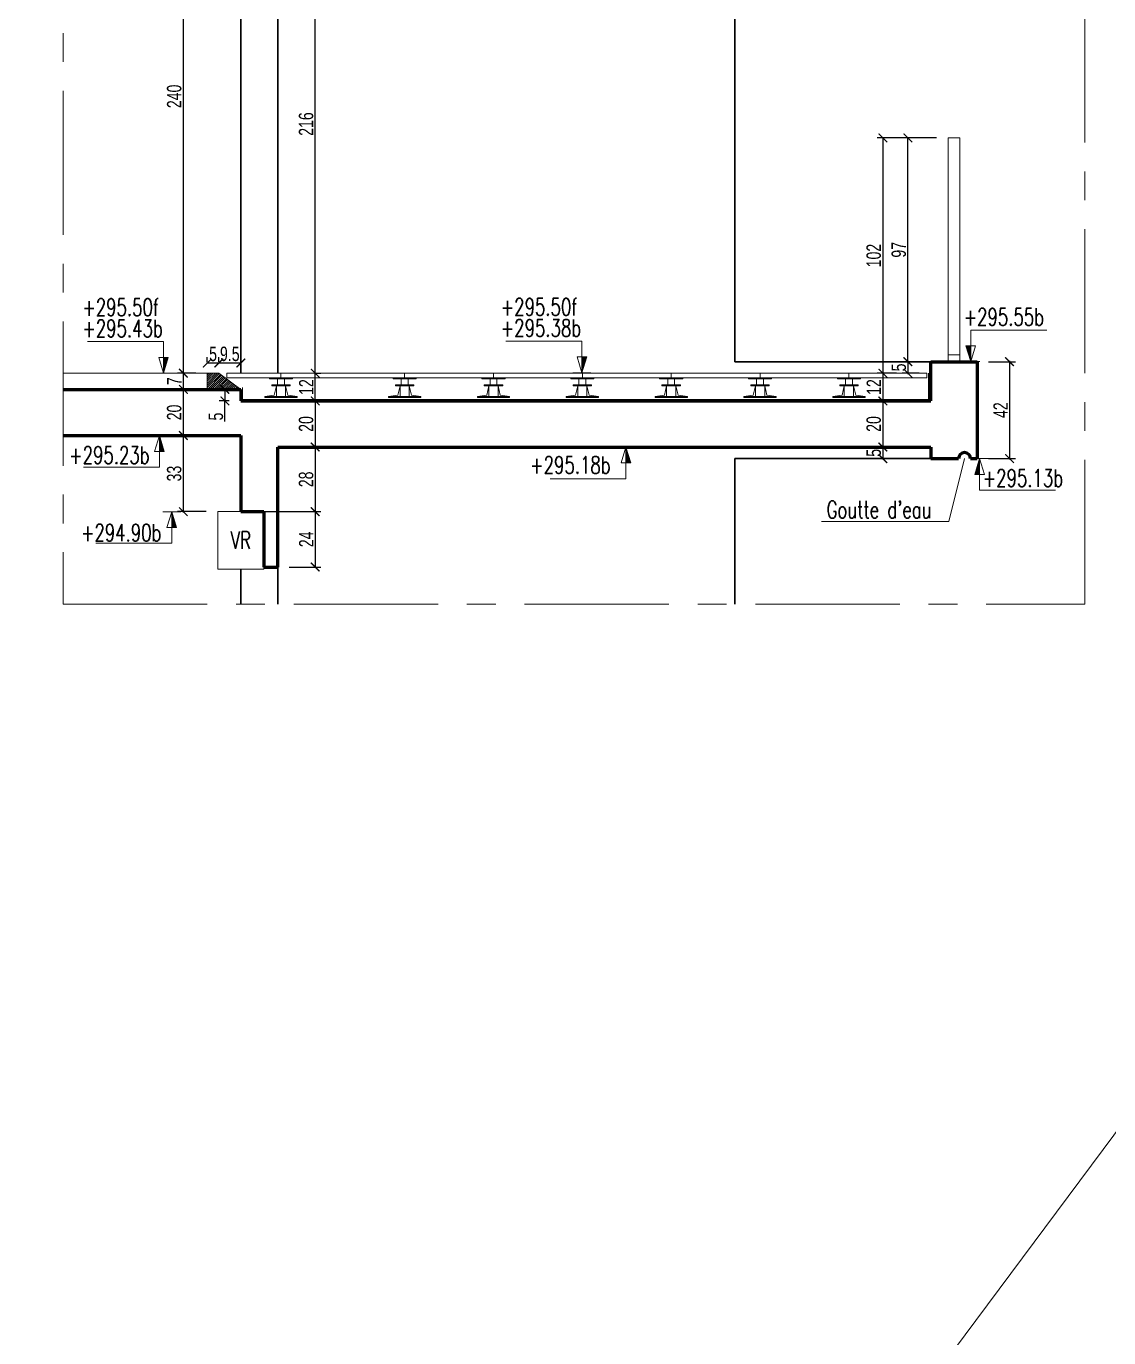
# Model space of a CAD drawing. Header units: metres. Extents: x -12536 to 12621, y -17191 to 9596.
# Drawn here: x 8293 to 8762, y 3043 to 3611 of the extents above; entities that cross this region are included whole.
import ezdxf

# ---------------------------------------------------------------- set-up
doc = ezdxf.new("R2010")
doc.units = ezdxf.units.M
doc.header["$MEASUREMENT"] = 0
doc.header["$PDMODE"] = 2
doc.header["$PDSIZE"] = 0.25
doc.linetypes.add('AXES', pattern=[2, 1.25, -0.25, 0.25, -0.25])
doc.linetypes.add('CACHE2', pattern=[4.7625, 3.175, -1.5875])
for name, color, linetype, lineweight in [('B-AXE', 1, 'AXES', 13), ('B-CAC', 5, 'CACHE2', 9), ('B-COT', 1, 'Continuous', 18), ('B-T-VUE', 3, 'Continuous', 30), ('B-TXT', 3, 'Continuous', 30), ('B-VOILE-BA', 7, 'Continuous', 60), ('COTATION', 1, 'Continuous', 18), ('Plots', 5, 'Continuous', 0)]:
    doc.layers.add(name, color=color, linetype=linetype, lineweight=lineweight)
doc.styles.add('TEXTE', font='arial.ttf', dxfattribs={"width": 0.7})
doc.styles.add('TEXTE50', font='romans.shx', dxfattribs={"width": 0.7, "height": 0.15})
doc.dimstyles.new('COT25CMm', dxfattribs={"dimscale": 0.5, "dimtxt": 12.5, "dimasz": 7.5, "dimexe": 5, "dimexo": 10, "dimgap": 1.5, "dimtad": 1, "dimdec": 1, "dimrnd": 0.5, "dimzin": 12, "dimdsep": 46, "dimtxsty": 'TEXTE', "dimblk1": 'ARCHTICK', "dimblk2": 'ARCHTICK', "dimsah": 1, "dimcen": 0, "dimdle": 0.75, "dimclrd": 1, "dimclre": 1, "dimclrt": 3, "dimadec": 0, "dimazin": 3, "dimtfac": 1, "dimtdec": 1, "dimtmove": 1, "dimatfit": 3, "dimldrblk": 'ARCHTICK', "dimfxl": 1, "dimtolj": 1, "dimtzin": 0, "dimarcsym": 0})

# ---------------------------------------------------------------- blocks, each defined once
blk = doc.blocks.new('_ArchTick')
at = {"color": 0, "linetype": 'ByBlock', "const_width": 0.15}
blk.add_lwpolyline([(-0.5, -0.5), (0.5, 0.5)], dxfattribs=at)
blk = doc.blocks.new('*D713')
at = {"layer": 'B-COT', "color": 1, "lineweight": -2, "transparency": 16777216}
for p, q in [((8381.13, 3700.93), (8358.75, 3700.93)), ((8361.25, 3460.56), (8361.25, 3701.31)), ((8366.63, 3460.93), (8358.75, 3460.93))]:
    blk.add_line(p, q, dxfattribs=at)
at = {"layer": 'Defpoints', "color": 0, "transparency": 16777216}
for p in [(8361.25, 3700.93), (8386.13, 3700.93), (8371.63, 3460.93)]:
    blk.add_point(p, dxfattribs=at)
at = {"layer": 'B-COT', "color": 1, "lineweight": -2, "transparency": 16777216, "xscale": 3.75, "yscale": 3.75, "zscale": 3.75}
for p, rotation in [((8361.25, 3700.93), 90), ((8361.25, 3460.93), 270)]:
    blk.add_blockref('_ArchTick', p, dxfattribs=dict(at, rotation=rotation))
at = {"layer": 'B-COT', "color": 3, "transparency": 16777216, "insert": (8357.31, 3580.93), "char_height": 6.25, "attachment_point": 5, "rotation": 90, "style": 'TEXTE'}
blk.add_mtext('\\A1;240', dxfattribs=at)
blk = doc.blocks.new('*D716')
at = {"layer": 'B-COT', "color": 1, "lineweight": -2, "transparency": 16777216}
for p, q in [((8407.13, 3676.93), (8420.89, 3676.93)), ((8418.39, 3460.56), (8418.39, 3677.31)), ((8418.76, 3460.93), (8420.89, 3460.93))]:
    blk.add_line(p, q, dxfattribs=at)
at = {"layer": 'Defpoints', "color": 0, "transparency": 16777216}
for p in [(8402.13, 3676.93), (8418.39, 3676.93), (8413.76, 3460.93)]:
    blk.add_point(p, dxfattribs=at)
at = {"layer": 'B-COT', "color": 1, "lineweight": -2, "transparency": 16777216, "xscale": 3.75, "yscale": 3.75, "zscale": 3.75}
for p, rotation in [((8418.39, 3676.93), 90), ((8418.39, 3460.93), 270)]:
    blk.add_blockref('_ArchTick', p, dxfattribs=dict(at, rotation=rotation))
at = {"layer": 'B-COT', "color": 3, "transparency": 16777216, "insert": (8414.45, 3568.93), "char_height": 6.25, "attachment_point": 5, "rotation": 90, "style": 'TEXTE'}
blk.add_mtext('\\A1;216', dxfattribs=at)
blk = doc.blocks.new('*D768')
at = {"layer": 'B-COT', "color": 1, "lineweight": -2, "transparency": 16777216}
for p, q in [((8680.13, 3465.93), (8672.68, 3465.93)), ((8675.18, 3466.31), (8675.18, 3460.56)), ((8680.13, 3460.93), (8672.68, 3460.93))]:
    blk.add_line(p, q, dxfattribs=at)
at = {"layer": 'Defpoints', "color": 0, "transparency": 16777216}
for p in [(8685.13, 3465.93), (8675.18, 3460.93), (8685.13, 3460.93)]:
    blk.add_point(p, dxfattribs=at)
at = {"layer": 'B-COT', "color": 1, "lineweight": -2, "transparency": 16777216, "xscale": 3.75, "yscale": 3.75, "zscale": 3.75}
for p, rotation in [((8675.18, 3465.93), 90), ((8675.18, 3460.93), 270)]:
    blk.add_blockref('_ArchTick', p, dxfattribs=dict(at, rotation=rotation))
at = {"layer": 'B-COT', "color": 3, "transparency": 16777216, "insert": (8671.25, 3463.43), "char_height": 6.25, "attachment_point": 5, "rotation": 90, "style": 'TEXTE'}
blk.add_mtext('\\A1;5', dxfattribs=at)
blk = doc.blocks.new('*D769')
at = {"layer": 'B-COT', "color": 1, "lineweight": -2, "transparency": 16777216}
for p, q in [((8413.58, 3448.93), (8420.89, 3448.93)), ((8418.39, 3449.31), (8418.39, 3428.56)), ((8423.39, 3428.93), (8420.89, 3428.93))]:
    blk.add_line(p, q, dxfattribs=at)
at = {"layer": 'Defpoints', "color": 0, "transparency": 16777216}
for p in [(8408.58, 3448.93), (8418.39, 3428.93), (8418.39, 3428.93)]:
    blk.add_point(p, dxfattribs=at)
at = {"layer": 'B-COT', "color": 1, "lineweight": -2, "transparency": 16777216, "xscale": 3.75, "yscale": 3.75, "zscale": 3.75}
for p, rotation in [((8418.39, 3448.93), 90), ((8418.39, 3428.93), 270)]:
    blk.add_blockref('_ArchTick', p, dxfattribs=dict(at, rotation=rotation))
at = {"layer": 'B-COT', "color": 3, "transparency": 16777216, "insert": (8414.45, 3438.93), "char_height": 6.25, "attachment_point": 5, "rotation": 90, "style": 'TEXTE'}
blk.add_mtext('\\A1;20', dxfattribs=at)
blk = doc.blocks.new('*D770')
at = {"layer": 'B-COT', "color": 1, "lineweight": -2, "transparency": 16777216}
for p, q in [((8407.13, 3428.93), (8420.89, 3428.93)), ((8418.39, 3429.31), (8418.39, 3400.56)), ((8391.13, 3400.93), (8420.89, 3400.93))]:
    blk.add_line(p, q, dxfattribs=at)
at = {"layer": 'Defpoints', "color": 0, "transparency": 16777216}
for p in [(8402.13, 3428.93), (8386.13, 3400.93), (8418.39, 3400.93)]:
    blk.add_point(p, dxfattribs=at)
at = {"layer": 'B-COT', "color": 1, "lineweight": -2, "transparency": 16777216, "xscale": 3.75, "yscale": 3.75, "zscale": 3.75}
for p, rotation in [((8418.39, 3428.93), 90), ((8418.39, 3400.93), 270)]:
    blk.add_blockref('_ArchTick', p, dxfattribs=dict(at, rotation=rotation))
at = {"layer": 'B-COT', "color": 3, "transparency": 16777216, "insert": (8414.45, 3414.93), "char_height": 6.25, "attachment_point": 5, "rotation": 90, "style": 'TEXTE'}
blk.add_mtext('\\A1;28', dxfattribs=at)
blk = doc.blocks.new('niv00')
at = {"layer": 'B-COT'}
for p, q in [((481926.262, -520782.891), (481926.92, -520782.891)), ((481926.92, -520782.891), (481926.92, -520783.165)), ((481926.92, -520783.165), (481926.879, -520783.028)), ((481926.962, -520783.028), (481926.879, -520783.028)), ((481926.92, -520783.165), (481926.962, -520783.028)), ((481926.999, -520783.165), (481926.842, -520783.165))]:
    blk.add_line(p, q, dxfattribs=at)
blk.add_solid([(481926.962, -520783.028), (481926.92, -520783.028), (481926.92, -520783.165)], dxfattribs=at)
blk = doc.blocks.new('*D771')
at = {"layer": 'B-COT', "color": 1, "lineweight": -2, "transparency": 16777216}
for p, q in [((8418.39, 3448.56), (8418.39, 3461.31)), ((8418.76, 3460.93), (8420.89, 3460.93)), ((8413.58, 3448.93), (8420.89, 3448.93))]:
    blk.add_line(p, q, dxfattribs=at)
at = {"layer": 'Defpoints', "color": 0, "transparency": 16777216}
for p in [(8413.76, 3460.93), (8418.39, 3460.93), (8408.58, 3448.93)]:
    blk.add_point(p, dxfattribs=at)
at = {"layer": 'B-COT', "color": 1, "lineweight": -2, "transparency": 16777216, "xscale": 3.75, "yscale": 3.75, "zscale": 3.75}
for p, rotation in [((8418.39, 3460.93), 90), ((8418.39, 3448.93), 270)]:
    blk.add_blockref('_ArchTick', p, dxfattribs=dict(at, rotation=rotation))
at = {"layer": 'B-COT', "color": 3, "transparency": 16777216, "insert": (8414.51, 3454.93), "char_height": 6.25, "attachment_point": 5, "rotation": 90, "style": 'TEXTE'}
blk.add_mtext('\\A1;12', dxfattribs=at)
blk = doc.blocks.new('*D772')
at = {"layer": 'B-COT', "color": 1, "lineweight": -2, "transparency": 16777216}
for p, q in [((8710.13, 3465.93), (8721.74, 3465.93)), ((8719.24, 3466.31), (8719.24, 3423.56)), ((8710.13, 3423.93), (8721.74, 3423.93))]:
    blk.add_line(p, q, dxfattribs=at)
at = {"layer": 'Defpoints', "color": 0, "transparency": 16777216}
for p in [(8705.13, 3465.93), (8705.13, 3423.93), (8719.24, 3423.93)]:
    blk.add_point(p, dxfattribs=at)
at = {"layer": 'B-COT', "color": 1, "lineweight": -2, "transparency": 16777216, "xscale": 3.75, "yscale": 3.75, "zscale": 3.75}
for p, rotation in [((8719.24, 3465.93), 90), ((8719.24, 3423.93), 270)]:
    blk.add_blockref('_ArchTick', p, dxfattribs=dict(at, rotation=rotation))
at = {"layer": 'B-COT', "color": 3, "transparency": 16777216, "insert": (8715.35, 3444.93), "char_height": 6.25, "attachment_point": 5, "rotation": 90, "style": 'TEXTE'}
blk.add_mtext('\\A1;42', dxfattribs=at)
blk = doc.blocks.new('*D773')
at = {"layer": 'B-COT', "color": 1, "lineweight": -2, "transparency": 16777216}
for p, q in [((8687.63, 3562.93), (8672.68, 3562.93)), ((8675.18, 3465.56), (8675.18, 3563.31)), ((8680.13, 3465.93), (8672.68, 3465.93))]:
    blk.add_line(p, q, dxfattribs=at)
at = {"layer": 'Defpoints', "color": 0, "transparency": 16777216}
for p in [(8675.18, 3562.93), (8692.63, 3562.93), (8685.13, 3465.93)]:
    blk.add_point(p, dxfattribs=at)
at = {"layer": 'B-COT', "color": 1, "lineweight": -2, "transparency": 16777216, "xscale": 3.75, "yscale": 3.75, "zscale": 3.75}
for p, rotation in [((8675.18, 3562.93), 90), ((8675.18, 3465.93), 270)]:
    blk.add_blockref('_ArchTick', p, dxfattribs=dict(at, rotation=rotation))
at = {"layer": 'B-COT', "color": 3, "transparency": 16777216, "insert": (8671.24, 3514.43), "char_height": 6.25, "attachment_point": 5, "rotation": 90, "style": 'TEXTE'}
blk.add_mtext('\\A1;97', dxfattribs=at)
blk = doc.blocks.new('*D774')
at = {"layer": 'B-COT', "color": 1, "lineweight": -2, "transparency": 16777216}
for p, q in [((8381.13, 3433.93), (8358.75, 3433.93)), ((8361.25, 3400.56), (8361.25, 3434.31)), ((8371.13, 3400.93), (8358.75, 3400.93))]:
    blk.add_line(p, q, dxfattribs=at)
at = {"layer": 'Defpoints', "color": 0, "transparency": 16777216}
for p in [(8361.25, 3433.93), (8386.13, 3433.93), (8376.13, 3400.93)]:
    blk.add_point(p, dxfattribs=at)
at = {"layer": 'B-COT', "color": 1, "lineweight": -2, "transparency": 16777216, "xscale": 3.75, "yscale": 3.75, "zscale": 3.75}
for p, rotation in [((8361.25, 3433.93), 90), ((8361.25, 3400.93), 270)]:
    blk.add_blockref('_ArchTick', p, dxfattribs=dict(at, rotation=rotation))
at = {"layer": 'B-COT', "color": 3, "transparency": 16777216, "insert": (8357.3, 3417.43), "char_height": 6.25, "attachment_point": 5, "rotation": 90, "style": 'TEXTE'}
blk.add_mtext('\\A1;33', dxfattribs=at)
blk = doc.blocks.new('*D775')
at = {"layer": 'B-COT', "color": 1, "lineweight": -2, "transparency": 16777216}
for p, q in [((8365.13, 3453.93), (8358.75, 3453.93)), ((8361.25, 3433.56), (8361.25, 3454.31)), ((8381.13, 3433.93), (8358.75, 3433.93))]:
    blk.add_line(p, q, dxfattribs=at)
at = {"layer": 'Defpoints', "color": 0, "transparency": 16777216}
for p in [(8361.25, 3453.93), (8370.13, 3453.93), (8386.13, 3433.93)]:
    blk.add_point(p, dxfattribs=at)
at = {"layer": 'B-COT', "color": 1, "lineweight": -2, "transparency": 16777216, "xscale": 3.75, "yscale": 3.75, "zscale": 3.75}
for p, rotation in [((8361.25, 3453.93), 90), ((8361.25, 3433.93), 270)]:
    blk.add_blockref('_ArchTick', p, dxfattribs=dict(at, rotation=rotation))
at = {"layer": 'B-COT', "color": 3, "transparency": 16777216, "insert": (8357.31, 3443.93), "char_height": 6.25, "attachment_point": 5, "rotation": 90, "style": 'TEXTE'}
blk.add_mtext('\\A1;20', dxfattribs=at)
blk = doc.blocks.new('*D776')
at = {"layer": 'B-COT', "color": 1, "lineweight": -2, "transparency": 16777216}
for p, q in [((8687.63, 3562.93), (8661.82, 3562.93)), ((8664.32, 3563.31), (8664.32, 3460.56)), ((8670.18, 3460.93), (8661.82, 3460.93))]:
    blk.add_line(p, q, dxfattribs=at)
at = {"layer": 'Defpoints', "color": 0, "transparency": 16777216}
for p in [(8692.63, 3562.93), (8664.32, 3460.93), (8675.18, 3460.93)]:
    blk.add_point(p, dxfattribs=at)
at = {"layer": 'B-COT', "color": 1, "lineweight": -2, "transparency": 16777216, "xscale": 3.75, "yscale": 3.75, "zscale": 3.75}
for p, rotation in [((8664.32, 3562.93), 90), ((8664.32, 3460.93), 270)]:
    blk.add_blockref('_ArchTick', p, dxfattribs=dict(at, rotation=rotation))
at = {"layer": 'B-COT', "color": 3, "transparency": 16777216, "insert": (8660.38, 3511.93), "char_height": 6.25, "attachment_point": 5, "rotation": 90, "style": 'TEXTE'}
blk.add_mtext('\\A1;102', dxfattribs=at)
blk = doc.blocks.new('*D777')
at = {"layer": 'B-COT', "color": 1, "lineweight": -2, "transparency": 16777216}
for p, q in [((8376.63, 3465.93), (8376.63, 3467.83)), ((8386.13, 3465.93), (8386.13, 3467.83)), ((8386.5, 3465.33), (8376.25, 3465.33))]:
    blk.add_line(p, q, dxfattribs=at)
at = {"layer": 'Defpoints', "color": 0, "transparency": 16777216}
for p in [(8376.63, 3465.33), (8376.63, 3460.93), (8386.13, 3460.93)]:
    blk.add_point(p, dxfattribs=at)
at = {"layer": 'B-COT', "color": 1, "lineweight": -2, "transparency": 16777216, "xscale": 3.75, "yscale": 3.75, "zscale": 3.75, "rotation": 180}
blk.add_blockref('_ArchTick', (8376.63, 3465.33), dxfattribs=at)
at = {"layer": 'B-COT', "color": 1, "lineweight": -2, "transparency": 16777216, "xscale": 3.75, "yscale": 3.75, "zscale": 3.75}
blk.add_blockref('_ArchTick', (8386.13, 3465.33), dxfattribs=at)
at = {"layer": 'B-COT', "color": 3, "transparency": 16777216, "insert": (8381.38, 3469.27), "char_height": 6.25, "attachment_point": 5, "style": 'TEXTE'}
blk.add_mtext('\\A1;9.5', dxfattribs=at)
blk = doc.blocks.new('*D778')
at = {"layer": 'B-COT', "color": 1, "lineweight": -2, "transparency": 16777216}
for p, q in [((8371.63, 3465.93), (8371.63, 3467.83)), ((8376.63, 3465.93), (8376.63, 3467.83)), ((8377, 3465.33), (8371.25, 3465.33))]:
    blk.add_line(p, q, dxfattribs=at)
at = {"layer": 'Defpoints', "color": 0, "transparency": 16777216}
for p in [(8371.63, 3465.33), (8371.63, 3460.93), (8376.63, 3460.93)]:
    blk.add_point(p, dxfattribs=at)
at = {"layer": 'B-COT', "color": 1, "lineweight": -2, "transparency": 16777216, "xscale": 3.75, "yscale": 3.75, "zscale": 3.75, "rotation": 180}
blk.add_blockref('_ArchTick', (8371.63, 3465.33), dxfattribs=at)
at = {"layer": 'B-COT', "color": 1, "lineweight": -2, "transparency": 16777216, "xscale": 3.75, "yscale": 3.75, "zscale": 3.75}
blk.add_blockref('_ArchTick', (8376.63, 3465.33), dxfattribs=at)
at = {"layer": 'B-COT', "color": 3, "transparency": 16777216, "insert": (8374.13, 3469.26), "char_height": 6.25, "attachment_point": 5, "style": 'TEXTE'}
blk.add_mtext('\\A1;5', dxfattribs=at)
blk = doc.blocks.new('*D779')
at = {"layer": 'B-COT', "color": 1, "lineweight": -2, "transparency": 16777216}
for p, q in [((8362.87, 3460.93), (8358.75, 3460.93)), ((8361.25, 3453.56), (8361.25, 3461.31)), ((8365.13, 3453.93), (8358.75, 3453.93))]:
    blk.add_line(p, q, dxfattribs=at)
at = {"layer": 'Defpoints', "color": 0, "transparency": 16777216}
for p in [(8361.25, 3460.93), (8367.87, 3460.93), (8370.13, 3453.93)]:
    blk.add_point(p, dxfattribs=at)
at = {"layer": 'B-COT', "color": 1, "lineweight": -2, "transparency": 16777216, "xscale": 3.75, "yscale": 3.75, "zscale": 3.75}
for p, rotation in [((8361.25, 3460.93), 90), ((8361.25, 3453.93), 270)]:
    blk.add_blockref('_ArchTick', p, dxfattribs=dict(at, rotation=rotation))
at = {"layer": 'B-COT', "color": 3, "transparency": 16777216, "insert": (8357.37, 3457.43), "char_height": 6.25, "attachment_point": 5, "rotation": 90, "style": 'TEXTE'}
blk.add_mtext('\\A1;7', dxfattribs=at)
blk = doc.blocks.new('*D780')
at = {"layer": 'B-COT', "color": 1, "lineweight": -2, "transparency": 16777216}
for p, q in [((8670.18, 3460.93), (8661.82, 3460.93)), ((8664.32, 3461.31), (8664.32, 3448.56)), ((8664, 3448.93), (8661.82, 3448.93))]:
    blk.add_line(p, q, dxfattribs=at)
at = {"layer": 'Defpoints', "color": 0, "transparency": 16777216}
for p in [(8675.18, 3460.93), (8664.32, 3448.93), (8669, 3448.93)]:
    blk.add_point(p, dxfattribs=at)
at = {"layer": 'B-COT', "color": 1, "lineweight": -2, "transparency": 16777216, "xscale": 3.75, "yscale": 3.75, "zscale": 3.75}
for p, rotation in [((8664.32, 3460.93), 90), ((8664.32, 3448.93), 270)]:
    blk.add_blockref('_ArchTick', p, dxfattribs=dict(at, rotation=rotation))
at = {"layer": 'B-COT', "color": 3, "transparency": 16777216, "insert": (8660.43, 3454.93), "char_height": 6.25, "attachment_point": 5, "rotation": 90, "style": 'TEXTE'}
blk.add_mtext('\\A1;12', dxfattribs=at)
blk = doc.blocks.new('*D781')
at = {"layer": 'B-COT', "color": 1, "lineweight": -2, "transparency": 16777216}
for p, q in [((8664, 3448.93), (8661.82, 3448.93)), ((8664.32, 3449.31), (8664.32, 3428.56)), ((8665.85, 3428.93), (8661.82, 3428.93))]:
    blk.add_line(p, q, dxfattribs=at)
at = {"layer": 'Defpoints', "color": 0, "transparency": 16777216}
for p in [(8669, 3448.93), (8664.32, 3428.93), (8670.85, 3428.93)]:
    blk.add_point(p, dxfattribs=at)
at = {"layer": 'B-COT', "color": 1, "lineweight": -2, "transparency": 16777216, "xscale": 3.75, "yscale": 3.75, "zscale": 3.75}
for p, rotation in [((8664.32, 3448.93), 90), ((8664.32, 3428.93), 270)]:
    blk.add_blockref('_ArchTick', p, dxfattribs=dict(at, rotation=rotation))
at = {"layer": 'B-COT', "color": 3, "transparency": 16777216, "insert": (8660.38, 3438.93), "char_height": 6.25, "attachment_point": 5, "rotation": 90, "style": 'TEXTE'}
blk.add_mtext('\\A1;20', dxfattribs=at)
blk = doc.blocks.new('*D782')
at = {"layer": 'B-COT', "color": 1, "lineweight": -2, "transparency": 16777216}
for p, q in [((8665.85, 3428.93), (8661.82, 3428.93)), ((8664.32, 3429.31), (8664.32, 3423.56)), ((8680.13, 3423.93), (8661.82, 3423.93))]:
    blk.add_line(p, q, dxfattribs=at)
at = {"layer": 'Defpoints', "color": 0, "transparency": 16777216}
for p in [(8670.85, 3428.93), (8664.32, 3423.93), (8685.13, 3423.93)]:
    blk.add_point(p, dxfattribs=at)
at = {"layer": 'B-COT', "color": 1, "lineweight": -2, "transparency": 16777216, "xscale": 3.75, "yscale": 3.75, "zscale": 3.75}
for p, rotation in [((8664.32, 3428.93), 90), ((8664.32, 3423.93), 270)]:
    blk.add_blockref('_ArchTick', p, dxfattribs=dict(at, rotation=rotation))
at = {"layer": 'B-COT', "color": 3, "transparency": 16777216, "insert": (8660.39, 3426.43), "char_height": 6.25, "attachment_point": 5, "rotation": 90, "style": 'TEXTE'}
blk.add_mtext('\\A1;5', dxfattribs=at)
blk = doc.blocks.new('*D783')
at = {"layer": 'B-COT', "color": 1, "lineweight": -2, "transparency": 16777216}
for p, q in [((8381.13, 3453.93), (8376.78, 3453.93)), ((8379.28, 3454.31), (8379.28, 3448.56)), ((8381.13, 3448.93), (8376.78, 3448.93)), ((8379.28, 3439.96), (8379.28, 3448.93))]:
    blk.add_line(p, q, dxfattribs=at)
at = {"layer": 'Defpoints', "color": 0, "transparency": 16777216}
for p in [(8386.13, 3453.93), (8379.28, 3448.93), (8386.13, 3448.93)]:
    blk.add_point(p, dxfattribs=at)
at = {"layer": 'B-COT', "color": 1, "lineweight": -2, "transparency": 16777216, "xscale": 3.75, "yscale": 3.75, "zscale": 3.75}
for p, rotation in [((8379.28, 3453.93), 90), ((8379.28, 3448.93), 270)]:
    blk.add_blockref('_ArchTick', p, dxfattribs=dict(at, rotation=rotation))
at = {"layer": 'B-COT', "color": 3, "transparency": 16777216, "insert": (8375.36, 3442.16), "char_height": 6.25, "attachment_point": 5, "rotation": 90, "style": 'TEXTE'}
blk.add_mtext('\\A1;5', dxfattribs=at)
blk = doc.blocks.new('*D784')
at = {"layer": 'B-COT', "color": 1, "lineweight": -2, "transparency": 16777216}
for p, q in [((8391.13, 3400.93), (8420.89, 3400.93)), ((8418.39, 3401.31), (8418.39, 3376.56)), ((8407.13, 3376.93), (8420.89, 3376.93))]:
    blk.add_line(p, q, dxfattribs=at)
at = {"layer": 'Defpoints', "color": 0, "transparency": 16777216}
for p in [(8386.13, 3400.93), (8402.13, 3376.93), (8418.39, 3376.93)]:
    blk.add_point(p, dxfattribs=at)
at = {"layer": 'B-COT', "color": 1, "lineweight": -2, "transparency": 16777216, "xscale": 3.75, "yscale": 3.75, "zscale": 3.75}
for p, rotation in [((8418.39, 3400.93), 90), ((8418.39, 3376.93), 270)]:
    blk.add_blockref('_ArchTick', p, dxfattribs=dict(at, rotation=rotation))
at = {"layer": 'B-COT', "color": 3, "transparency": 16777216, "insert": (8414.51, 3388.93), "char_height": 6.25, "attachment_point": 5, "rotation": 90, "style": 'TEXTE'}
blk.add_mtext('\\A1;24', dxfattribs=at)

msp = doc.modelspace()

# ---------------------------------------------------------------- hatches: boundary and pattern name
at = {"layer": 'Plots'}
h = msp.add_hatch(dxfattribs=at)
h.set_pattern_fill('ANSI31', color=3, scale=0.2)
h.set_pattern_definition([(45, (-120113.5898, -27042.40604), (-0.449012806, 0.449012806), [])])
h.paths.add_polyline_path([(8371.626, 3460.934), (8376.626, 3460.934), (8386.126, 3453.934), (8371.626, 3453.934)])

# ---------------------------------------------------------------- linework, layer by layer
at = {"layer": 'B-AXE', "ltscale": 50}
msp.add_lwpolyline([(8309.126, 3883.349), (8309.126, 3360.905), (8751.888, 3360.905), (8751.888, 3883.349)], close=True, dxfattribs=at)
at = {"layer": 'B-CAC', "linetype": 'ByBlock', "ltscale": 70}
msp.add_lwpolyline([(8386.837, 3454.741), (8386.837, 3449.49), (8684.169, 3449.49), (8684.169, 3460.934)], dxfattribs=at)
at = {"layer": 'B-COT'}
for p, q in [((8699.726, 3423.934), (8692.982, 3396.639)), ((8692.982, 3396.639), (8637.714, 3396.639))]:
    msp.add_line(p, q, dxfattribs=at)
msp.add_lwpolyline([(12620.595, 8316.185), (6422.806, -17.901)], dxfattribs=at)
at = {"layer": 'B-T-VUE'}
for p, q in [((8600.126, 3720.934), (8600.126, 3465.934)), ((8386.126, 3460.934), (8386.126, 3675.934)), ((8402.126, 3460.934), (8402.126, 3676.934)), ((8685.126, 3465.934), (8600.126, 3465.934)), ((8600.126, 3360.905), (8600.126, 3423.934)), ((8402.126, 3376.934), (8402.126, 3360.905)), ((8386.126, 3375.934), (8386.126, 3360.905))]:
    msp.add_line(p, q, dxfattribs=at)
msp.add_lwpolyline([(8685.126, 3423.934), (8600.126, 3423.934)], dxfattribs=at)
at = {"layer": 'B-VOILE-BA'}
for p, q in [((8685.126, 3448.934), (8685.126, 3465.934)), ((8685.126, 3465.934), (8705.126, 3465.934)), ((8705.126, 3465.934), (8705.126, 3423.934)), ((8309.126, 3453.934), (8386.126, 3453.934)), ((8386.126, 3453.934), (8386.126, 3448.934)), ((8386.126, 3448.934), (8685.126, 3448.934)), ((8309.126, 3433.934), (8386.126, 3433.934)), ((8386.126, 3433.934), (8386.126, 3400.934)), ((8402.126, 3376.934), (8402.126, 3428.934)), ((8402.126, 3428.934), (8685.126, 3428.934)), ((8685.126, 3428.934), (8685.126, 3423.934)), ((8685.126, 3423.934), (8697.138, 3423.934)), ((8702.314, 3423.934), (8705.126, 3423.934)), ((8386.126, 3400.934), (8396.126, 3400.934)), ((8396.126, 3400.934), (8396.126, 3376.934)), ((8396.126, 3376.934), (8402.126, 3376.934))]:
    msp.add_line(p, q, dxfattribs=at)
msp.add_arc((8699.726, 3423.934), 2.588, 0, 180, dxfattribs=at)
at = {"layer": 'Plots'}
for p, q in [((8309.126, 3460.934), (8371.626, 3460.934)), ((8398.551, 3458.934), (8398.551, 3458.434)), ((8402.051, 3458.934), (8402.051, 3458.934)), ((8402.051, 3458.434), (8402.051, 3455.943)), ((8405.051, 3458.434), (8405.051, 3455.943)), ((8408.551, 3458.934), (8408.551, 3458.434)), ((8452.126, 3458.934), (8452.126, 3458.434)), ((8455.626, 3458.934), (8455.626, 3458.934)), ((8455.626, 3458.434), (8455.626, 3455.943)), ((8458.626, 3458.434), (8458.626, 3455.943)), ((8462.126, 3458.934), (8462.126, 3458.434)), ((8490.626, 3458.934), (8490.626, 3458.434)), ((8494.126, 3458.934), (8494.126, 3458.934)), ((8494.126, 3458.434), (8494.126, 3455.943)), ((8497.126, 3458.434), (8497.126, 3455.943)), ((8500.626, 3458.934), (8500.626, 3458.434)), ((8529.126, 3458.934), (8529.126, 3458.434)), ((8532.626, 3458.934), (8532.626, 3458.934)), ((8532.626, 3458.434), (8532.626, 3455.943)), ((8535.626, 3458.434), (8535.626, 3455.943)), ((8539.126, 3458.934), (8539.126, 3458.434)), ((8567.626, 3458.934), (8567.626, 3458.434)), ((8571.126, 3458.934), (8571.126, 3458.934)), ((8571.126, 3458.434), (8571.126, 3455.943)), ((8574.126, 3458.434), (8574.126, 3455.943)), ((8577.626, 3458.934), (8577.626, 3458.434)), ((8606.126, 3458.934), (8606.126, 3458.434)), ((8609.626, 3458.934), (8609.626, 3458.934)), ((8609.626, 3458.434), (8609.626, 3455.943)), ((8612.626, 3458.434), (8612.626, 3455.943)), ((8616.126, 3458.934), (8616.126, 3458.434)), ((8644.626, 3458.934), (8644.626, 3458.434)), ((8648.126, 3458.934), (8648.126, 3458.934)), ((8648.126, 3458.434), (8648.126, 3455.943)), ((8651.126, 3458.434), (8651.126, 3455.943)), ((8654.626, 3458.934), (8654.626, 3458.434)), ((8396.558, 3450.897), (8400.601, 3451.474)), ((8396.558, 3450.897), (8396.558, 3450.397)), ((8396.558, 3450.897), (8410.558, 3450.897)), ((8407.558, 3455.943), (8399.558, 3455.943)), ((8399.558, 3455.943), (8399.558, 3455.443)), ((8407.558, 3455.443), (8399.558, 3455.443)), ((8401.558, 3455.443), (8400.601, 3451.474)), ((8401.558, 3455.443), (8401.558, 3450.897)), ((8405.558, 3455.443), (8405.558, 3450.897)), ((8405.558, 3455.443), (8406.516, 3451.474)), ((8410.558, 3450.897), (8406.516, 3451.474)), ((8407.558, 3455.943), (8407.558, 3455.443)), ((8410.558, 3450.897), (8410.558, 3450.397)), ((8450.134, 3450.897), (8454.176, 3451.474)), ((8450.134, 3450.897), (8450.134, 3450.397)), ((8450.134, 3450.897), (8464.134, 3450.897)), ((8461.134, 3455.943), (8453.134, 3455.943)), ((8453.134, 3455.943), (8453.134, 3455.443)), ((8461.134, 3455.443), (8453.134, 3455.443)), ((8455.134, 3455.443), (8454.176, 3451.474)), ((8455.134, 3455.443), (8455.134, 3450.897)), ((8459.134, 3455.443), (8459.134, 3450.897)), ((8459.134, 3455.443), (8460.091, 3451.474)), ((8464.134, 3450.897), (8460.091, 3451.474)), ((8461.134, 3455.943), (8461.134, 3455.443)), ((8464.134, 3450.897), (8464.134, 3450.397)), ((8488.634, 3450.897), (8492.676, 3451.474)), ((8488.634, 3450.897), (8488.634, 3450.397)), ((8488.634, 3450.897), (8502.634, 3450.897)), ((8499.634, 3455.943), (8491.634, 3455.943)), ((8491.634, 3455.943), (8491.634, 3455.443)), ((8499.634, 3455.443), (8491.634, 3455.443)), ((8493.634, 3455.443), (8492.676, 3451.474)), ((8493.634, 3455.443), (8493.634, 3450.897)), ((8497.634, 3455.443), (8497.634, 3450.897)), ((8497.634, 3455.443), (8498.591, 3451.474)), ((8502.634, 3450.897), (8498.591, 3451.474)), ((8499.634, 3455.943), (8499.634, 3455.443)), ((8502.634, 3450.897), (8502.634, 3450.397)), ((8527.134, 3450.897), (8531.176, 3451.474)), ((8527.134, 3450.897), (8527.134, 3450.397)), ((8527.134, 3450.897), (8541.134, 3450.897)), ((8538.134, 3455.943), (8530.134, 3455.943)), ((8530.134, 3455.943), (8530.134, 3455.443)), ((8538.134, 3455.443), (8530.134, 3455.443)), ((8532.134, 3455.443), (8531.176, 3451.474)), ((8532.134, 3455.443), (8532.134, 3450.897)), ((8536.134, 3455.443), (8536.134, 3450.897)), ((8536.134, 3455.443), (8537.091, 3451.474)), ((8541.134, 3450.897), (8537.091, 3451.474)), ((8538.134, 3455.943), (8538.134, 3455.443)), ((8541.134, 3450.897), (8541.134, 3450.397)), ((8565.634, 3450.897), (8569.676, 3451.474)), ((8565.634, 3450.897), (8565.634, 3450.397)), ((8565.634, 3450.897), (8579.634, 3450.897)), ((8576.634, 3455.943), (8568.634, 3455.943)), ((8568.634, 3455.943), (8568.634, 3455.443)), ((8576.634, 3455.443), (8568.634, 3455.443)), ((8570.634, 3455.443), (8569.676, 3451.474)), ((8570.634, 3455.443), (8570.634, 3450.897)), ((8574.634, 3455.443), (8574.634, 3450.897)), ((8574.634, 3455.443), (8575.591, 3451.474)), ((8579.634, 3450.897), (8575.591, 3451.474)), ((8576.634, 3455.943), (8576.634, 3455.443)), ((8579.634, 3450.897), (8579.634, 3450.397)), ((8604.134, 3450.897), (8608.176, 3451.474)), ((8604.134, 3450.897), (8604.134, 3450.397)), ((8604.134, 3450.897), (8618.134, 3450.897)), ((8615.134, 3455.943), (8607.134, 3455.943)), ((8607.134, 3455.943), (8607.134, 3455.443)), ((8615.134, 3455.443), (8607.134, 3455.443)), ((8609.134, 3455.443), (8608.176, 3451.474)), ((8609.134, 3455.443), (8609.134, 3450.897)), ((8613.134, 3455.443), (8613.134, 3450.897)), ((8613.134, 3455.443), (8614.091, 3451.474)), ((8618.134, 3450.897), (8614.091, 3451.474)), ((8615.134, 3455.943), (8615.134, 3455.443)), ((8618.134, 3450.897), (8618.134, 3450.397)), ((8642.634, 3450.897), (8646.676, 3451.474)), ((8642.634, 3450.897), (8642.634, 3450.397)), ((8642.634, 3450.897), (8656.634, 3450.897)), ((8653.634, 3455.943), (8645.634, 3455.943)), ((8645.634, 3455.943), (8645.634, 3455.443)), ((8653.634, 3455.443), (8645.634, 3455.443)), ((8647.634, 3455.443), (8646.676, 3451.474)), ((8647.634, 3455.443), (8647.634, 3450.897)), ((8651.634, 3455.443), (8651.634, 3450.897)), ((8651.634, 3455.443), (8652.591, 3451.474)), ((8656.634, 3450.897), (8652.591, 3451.474)), ((8653.634, 3455.943), (8653.634, 3455.443)), ((8656.634, 3450.897), (8656.634, 3450.397)), ((8396.558, 3450.397), (8410.558, 3450.397)), ((8450.134, 3450.397), (8464.134, 3450.397)), ((8488.634, 3450.397), (8502.634, 3450.397)), ((8527.134, 3450.397), (8541.134, 3450.397)), ((8565.634, 3450.397), (8579.634, 3450.397)), ((8604.134, 3450.397), (8618.134, 3450.397)), ((8642.634, 3450.397), (8656.634, 3450.397))]:
    msp.add_line(p, q, dxfattribs=at)
for points in [[(8692.626, 3468.934), (8692.626, 3562.934), (8697.626, 3562.934), (8697.626, 3468.934)], [(8398.551, 3458.934), (8408.551, 3458.934)], [(8398.551, 3458.434), (8408.551, 3458.434)], [(8452.126, 3458.934), (8462.126, 3458.934)], [(8452.126, 3458.434), (8462.126, 3458.434)], [(8490.626, 3458.934), (8500.626, 3458.934)], [(8490.626, 3458.434), (8500.626, 3458.434)], [(8529.126, 3458.934), (8539.126, 3458.934)], [(8529.126, 3458.434), (8539.126, 3458.434)], [(8567.626, 3458.934), (8577.626, 3458.934)], [(8567.626, 3458.434), (8577.626, 3458.434)], [(8606.126, 3458.934), (8616.126, 3458.934)], [(8606.126, 3458.434), (8616.126, 3458.434)], [(8644.626, 3458.934), (8654.626, 3458.934)], [(8644.626, 3458.434), (8654.626, 3458.434)]]:
    msp.add_lwpolyline(points, dxfattribs=at)
for points in [[(8692.626, 3468.934), (8697.626, 3468.934), (8697.626, 3465.934), (8692.626, 3465.934)], [(8380.126, 3458.934), (8380.126, 3460.934), (8403.551, 3460.934), (8403.551, 3458.934)], [(8403.551, 3458.934), (8403.551, 3460.934), (8457.126, 3460.934), (8457.126, 3458.934)], [(8457.126, 3458.934), (8457.126, 3460.934), (8495.626, 3460.934), (8495.626, 3458.934)], [(8495.626, 3458.934), (8495.626, 3460.934), (8534.126, 3460.934), (8534.126, 3458.934)], [(8534.126, 3458.934), (8534.126, 3460.934), (8572.626, 3460.934), (8572.626, 3458.934)], [(8572.626, 3458.934), (8572.626, 3460.934), (8611.126, 3460.934), (8611.126, 3458.934)], [(8611.126, 3458.934), (8611.126, 3460.934), (8649.626, 3460.934), (8649.626, 3458.934)], [(8649.626, 3458.934), (8649.626, 3460.934), (8683.326, 3460.934), (8683.326, 3458.934)], [(8396.126, 3400.934), (8376.126, 3400.934), (8376.126, 3375.934), (8396.126, 3375.934)]]:
    msp.add_lwpolyline(points, close=True, dxfattribs=at)
at = {"layer": 'Plots', "color": 3}
msp.add_lwpolyline([(8376.626, 3460.934), (8371.626, 3460.934), (8371.626, 3453.934), (8386.126, 3453.934)], close=True, dxfattribs=at)

# ---------------------------------------------------------------- block references
at = {"layer": 'COTATION', "yscale": 50.00000000000006, "zscale": 50.00000000000006}
for p, xscale in [((24105048.447, 26042624.201), -50.00000000000006), ((-24087993.369, 26042619.201), 50.00000000000006), ((-24087812.09, 26042619.372), 50.00000000000006)]:
    msp.add_blockref('niv00', p, dxfattribs=dict(at, xscale=xscale))
at = {"layer": 'COTATION', "yscale": 50.00000000000006, "zscale": 50.00000000000006, "rotation": 180}
for p, xscale in [((-24087995.125, -26035724.333), -50.00000000000006), ((-24087792.978, -26035729.333), -50.00000000000006), ((24105052.276, -26035734.333), 50.00000000000006), ((-24087989.792, -26035757.333), -50.00000000000006)]:
    msp.add_blockref('niv00', p, dxfattribs=dict(at, xscale=xscale))

# ---------------------------------------------------------------- texts
at = {"layer": 'B-TXT', "style": 'TEXTE50', "width": 0.7}
for s, rotation, p in [('+295.50f', 0, (8317.479, 3485.771)), ('+295.50f', 0, (8498.758, 3485.941)), ('+295.55b', 360, (8699.315, 3481.615)), ('+295.38b', 0, (8498.758, 3476.786)), ('+295.18b', 360, (8511.507, 3417.407)), ("Goutte d'eau", 360, (8639.964, 3398.069)), ('+294.90b', 360, (8316.89, 3388.072))]:
    msp.add_text(s, height=7.5, rotation=rotation, dxfattribs=at).set_placement(p)
at = {"layer": 'B-TXT', "color": 2, "style": 'TEXTE50', "width": 0.7}
for s, rotation, p in [('+295.43b', 0, (8317.479, 3476.615)), ('+295.23b', 360, (8311.776, 3421.676))]:
    msp.add_text(s, height=7.5, rotation=rotation, dxfattribs=at).set_placement(p)
at = {"layer": 'B-TXT', "color": 5, "style": 'TEXTE50', "width": 0.7}
msp.add_text('+295.13b', height=7.5, rotation=0, dxfattribs=at).set_placement((8707.577, 3411.758))
at = {"layer": 'Plots', "style": 'TEXTE50', "width": 0.7}
msp.add_text('VR', height=7.5, rotation=360, dxfattribs=at).set_placement((8381.767, 3384.864))

# ---------------------------------------------------------------- dimensions: what is measured, and where the dimension line sits
at = {"layer": 'B-COT'}
for base, p1, p2, picture, middle in [((8361.246, 3700.934), (8371.626, 3460.934), (8386.126, 3700.934), '*D713', (8357.305, 3580.934)), ((8418.394, 3676.934), (8413.758, 3460.934), (8402.126, 3676.934), '*D716', (8414.453, 3568.934)), ((8664.32, 3460.934), (8692.626, 3562.934), (8675.182, 3460.934), '*D776', (8660.379, 3511.934)), ((8675.182, 3562.934), (8685.126, 3465.934), (8692.626, 3562.934), '*D773', (8671.241, 3514.434)), ((8675.182, 3460.934), (8685.126, 3465.934), (8685.126, 3460.934), '*D768', (8671.254, 3463.434)), ((8719.241, 3423.934), (8705.126, 3465.934), (8705.126, 3423.934), '*D772', (8715.353, 3444.934)), ((8361.246, 3460.934), (8370.126, 3453.934), (8367.866, 3460.934), '*D779', (8357.371, 3457.434)), ((8418.394, 3460.934), (8408.581, 3448.934), (8413.758, 3460.934), '*D771', (8414.506, 3454.934)), ((8664.32, 3448.934), (8675.182, 3460.934), (8668.999, 3448.934), '*D780', (8660.432, 3454.934)), ((8361.246, 3453.934), (8386.126, 3433.934), (8370.126, 3453.934), '*D775', (8357.305, 3443.934)), ((8418.394, 3428.934), (8408.581, 3448.934), (8418.394, 3428.934), '*D769', (8414.453, 3438.934)), ((8664.32, 3428.934), (8668.999, 3448.934), (8670.847, 3428.934), '*D781', (8660.379, 3438.934)), ((8361.246, 3433.934), (8376.126, 3400.934), (8386.126, 3433.934), '*D774', (8357.303, 3417.434)), ((8418.394, 3400.934), (8402.126, 3428.934), (8386.126, 3400.934), '*D770', (8414.453, 3414.934)), ((8664.32, 3423.934), (8670.847, 3428.934), (8685.126, 3423.934), '*D782', (8660.391, 3426.434)), ((8418.394, 3376.934), (8386.126, 3400.934), (8402.126, 3376.934), '*D784', (8414.506, 3388.934))]:
    dim = msp.add_linear_dim(base=base, p1=p1, p2=p2, angle=90, dimstyle='COT25CMm', dxfattribs=at)
    dim.commit()
    dim.dimension.update_dxf_attribs({"geometry": picture, "text_midpoint": middle})
for base, p1, p2, picture, middle in [((8371.626, 3465.331), (8376.626, 3460.934), (8371.626, 3460.934), '*D778', (8374.126, 3469.259)), ((8376.626, 3465.331), (8386.126, 3460.934), (8376.626, 3460.934), '*D777', (8381.376, 3469.272))]:
    dim = msp.add_linear_dim(base=base, p1=p1, p2=p2, dimstyle='COT25CMm', dxfattribs=at)
    dim.commit()
    dim.dimension.update_dxf_attribs({"geometry": picture, "text_midpoint": middle})
dim = msp.add_linear_dim(base=(8379.284, 3448.934), p1=(8386.126, 3453.934), p2=(8386.126, 3448.934), angle=90, dimstyle='COT25CMm', dxfattribs=at)
dim.commit()
dim.dimension.update_dxf_attribs({"geometry": '*D783', "text_midpoint": (8378.31, 3442.162), "dimtype": 160})

doc.saveas('drawing.dxf')
